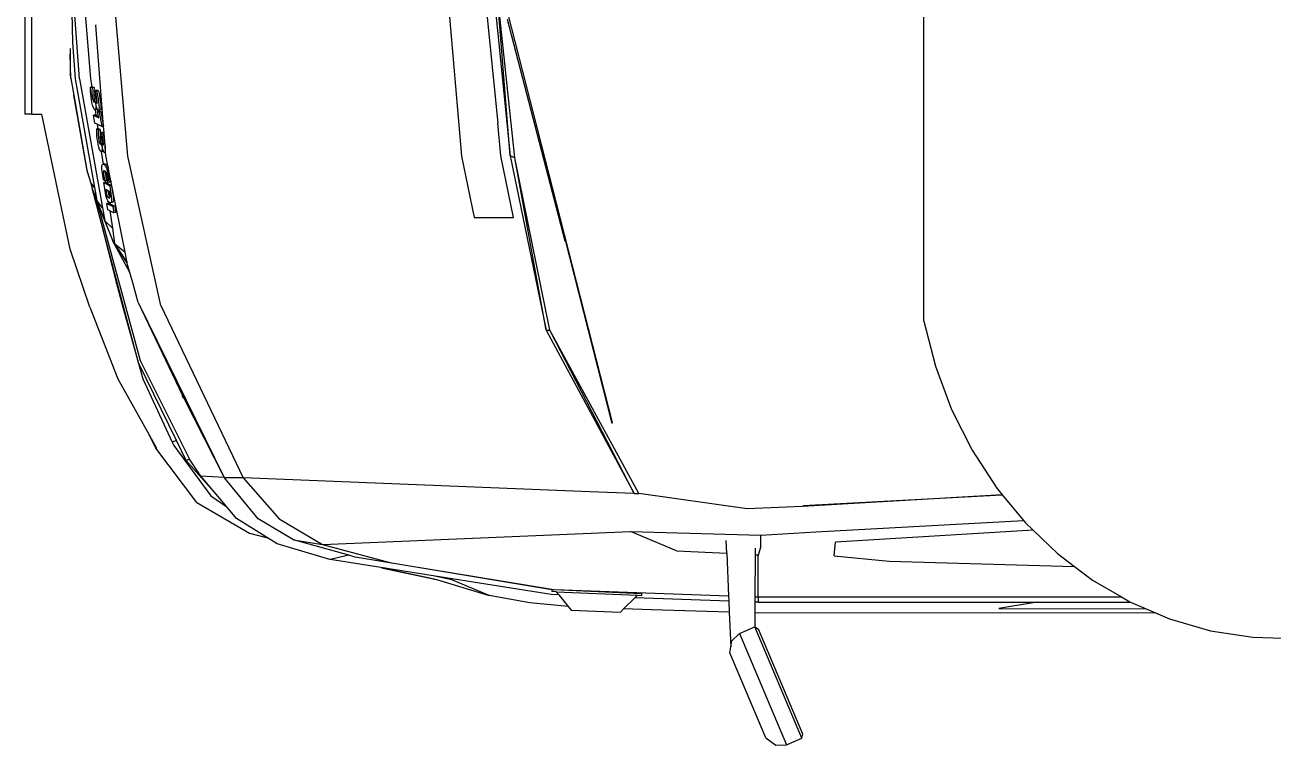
# Model space of a CAD drawing. Header units: millimetres. Extents: x 44692 to 174433, y -26273 to 14445.
# Drawn here: x 124576 to 126334, y -17025 to -16011 of the extents above; entities that cross this region are included whole.
import ezdxf

# ---------------------------------------------------------------- set-up
doc = ezdxf.new("R2010")
doc.units = ezdxf.units.MM
doc.header["$LTSCALE"] = 100
doc.layers.add('Transporte semielaborado', color=30, linetype='Continuous')

msp = doc.modelspace()

# ---------------------------------------------------------------- linework, layer by layer
at = {"layer": 'Transporte semielaborado'}
for p, q in [((125842.22, -16428.047), (125842.22, -15279.787)), ((124576.129, -15566.592), (124576.129, -16136.552)), ((124585.406, -15566.592), (124585.406, -16136.552)), ((124641.105, -15944.217), (124643.073, -16035.708)), ((124656.48, -15939.956), (124668.452, -16086.874)), ((124720.882, -16195.48), (124700.833, -15960.625)), ((125170.624, -15958.562), (125191.189, -16195.48)), ((125222.923, -15956.598), (125242.263, -16149.365)), ((125235.506, -15956.126), (125259.499, -16195.27)), ((125259.499, -16195.27), (125240.518, -15958.41)), ((125266.003, -16197.91), (125240.518, -15958.41)), ((124653.121, -16086.849), (124645.351, -15984.274)), ((125255.576, -15993.803), (125318.657, -16239.772)), ((124676.048, -16010.874), (124676.061, -16011.002)), ((124686.957, -16153.654), (124676.061, -16011.002)), ((125337.054, -16315.292), (125255.576, -16003.4)), ((124640.027, -16044.178), (124640.027, -16051.352)), ((124643.073, -16035.708), (124646.978, -16086.791)), ((124640.78, -16086.444), (124640.027, -16051.352)), ((124640.027, -16051.352), (124640.027, -16082.16)), ((124640.027, -16082.16), (124640.78, -16086.444)), ((124640.78, -16086.444), (124644.891, -16109.823)), ((124646.978, -16086.791), (124674.166, -16239.917)), ((124653.121, -16086.849), (124685.464, -16268.575)), ((124668.37, -16099.876), (124668.545, -16098.265)), ((124668.442, -16104.573), (124668.37, -16099.876)), ((124668.452, -16086.874), (124670.093, -16098.055)), ((124670.093, -16098.055), (124668.545, -16098.265)), ((124668.545, -16098.265), (124670.251, -16099.126)), ((124671.209, -16097.904), (124670.093, -16098.055)), ((124670.093, -16098.055), (124670.251, -16099.126)), ((124670.251, -16099.126), (124670.815, -16099.411)), ((124670.815, -16099.411), (124670.43, -16103.488)), ((124671.048, -16099.38), (124670.815, -16099.411)), ((124671.048, -16099.38), (124671.209, -16097.904)), ((124673.479, -16099.051), (124671.048, -16099.38)), ((124671.209, -16097.904), (124673.479, -16099.051)), ((124673.479, -16099.051), (124673.093, -16103.127)), ((124677.754, -16102.663), (124675.091, -16103.024)), ((124677.754, -16102.663), (124679.526, -16103.579)), ((124678.009, -16103.784), (124677.754, -16102.663)), ((124663.703, -16215.654), (124644.891, -16109.823)), ((124644.891, -16109.823), (124663.483, -16215.56)), ((124668.701, -16108.006), (124668.442, -16104.573)), ((124669.164, -16112.109), (124668.701, -16108.006)), ((124669.783, -16116.13), (124669.164, -16112.109)), ((124670.549, -16120.132), (124669.783, -16116.13)), ((124670.43, -16103.488), (124670.463, -16106.846)), ((124670.463, -16106.846), (124670.876, -16110.942)), ((124671.452, -16123.844), (124670.549, -16120.132)), ((124670.876, -16110.942), (124671.459, -16114.478)), ((124671.459, -16114.478), (124672.027, -16117.005)), ((124672.027, -16117.005), (124672.629, -16118.646)), ((124672.629, -16118.646), (124673.117, -16119.273)), ((124673.117, -16119.273), (124672.666, -16116.918)), ((124672.858, -16116.892), (124673.229, -16119.416)), ((124673.093, -16103.127), (124673.126, -16106.486)), ((124673.117, -16119.273), (124673.229, -16119.416)), ((124673.126, -16106.486), (124673.36, -16108.804)), ((124673.229, -16119.416), (124673.313, -16119.524)), ((124673.36, -16108.804), (124673.243, -16108.82)), ((124673.375, -16109.73), (124673.243, -16108.82)), ((124673.243, -16108.82), (124673.368, -16108.883)), ((124673.313, -16119.524), (124673.606, -16119.634)), ((124675.906, -16108.46), (124673.36, -16108.804)), ((124673.36, -16108.804), (124673.368, -16108.883)), ((124673.368, -16108.883), (124674.802, -16109.597)), ((124673.584, -16111.203), (124673.375, -16109.73)), ((124674.006, -16114.837), (124673.584, -16111.203)), ((124673.606, -16119.634), (124674.017, -16119.053)), ((124674.15, -16117.454), (124674.006, -16114.837)), ((124674.017, -16119.053), (124674.15, -16117.454)), ((124676.047, -16109.428), (124674.802, -16109.597)), ((124674.802, -16109.597), (124675.387, -16113.395)), ((124675.091, -16103.024), (124676.862, -16103.939)), ((124676.126, -16107.581), (124675.091, -16103.024)), ((124675.477, -16118.855), (124675.381, -16118.248)), ((124675.387, -16113.395), (124676.399, -16118.519)), ((124675.477, -16118.855), (124675.448, -16118.859)), ((124675.558, -16119.37), (124675.477, -16118.855)), ((124675.477, -16118.855), (124675.504, -16119.377)), ((124675.558, -16119.37), (124675.504, -16119.377)), ((124675.504, -16119.377), (124675.61, -16120.347)), ((124675.749, -16120.579), (124675.558, -16119.37)), ((124675.61, -16120.347), (124675.909, -16124.51)), ((124676.039, -16109.369), (124675.906, -16108.46)), ((124675.906, -16108.46), (124676.329, -16108.67)), ((124676.047, -16109.428), (124676.039, -16109.369)), ((124676.46, -16109.372), (124676.047, -16109.428)), ((124676.329, -16108.67), (124676.126, -16107.581)), ((124676.46, -16109.372), (124676.329, -16108.67)), ((124676.399, -16118.519), (124676.459, -16118.722)), ((124676.68, -16118.692), (124676.459, -16118.722)), ((124676.459, -16118.722), (124676.518, -16118.922)), ((124676.809, -16111.242), (124676.46, -16109.372)), ((124676.518, -16118.922), (124676.68, -16118.692)), ((124676.518, -16118.922), (124676.972, -16120.471)), ((124676.68, -16118.692), (124676.698, -16118.478)), ((124677.464, -16115.622), (124676.809, -16111.242)), ((124678.009, -16103.784), (124676.862, -16103.939)), ((124676.862, -16103.939), (124677.344, -16105.712)), ((124677.824, -16120.356), (124676.972, -16120.471)), ((124677.344, -16105.712), (124678.36, -16110.445)), ((124677.774, -16118.303), (124677.464, -16115.622)), ((124677.768, -16120.841), (124677.824, -16120.356)), ((124677.869, -16119.965), (124677.774, -16118.303)), ((124677.824, -16120.356), (124677.869, -16119.965)), ((124679.526, -16103.579), (124678.009, -16103.784)), ((124678.36, -16110.445), (124679.487, -16117.186)), ((124679.487, -16117.186), (124679.728, -16118.823)), ((124679.526, -16103.579), (124680.008, -16105.351)), ((124679.728, -16118.823), (124680.257, -16123.602)), ((124680.008, -16105.351), (124681.024, -16110.085)), ((124680.427, -16117.857), (124680.336, -16117.071)), ((124681.024, -16110.085), (124682.151, -16116.825)), ((124682.151, -16116.825), (124682.391, -16118.463)), ((124682.391, -16118.463), (124682.921, -16123.241)), ((124585.406, -16136.552), (124576.129, -16136.552)), ((124585.406, -16136.552), (124599.976, -16136.552)), ((124640.01, -16326.688), (124599.976, -16136.552)), ((124672.484, -16126.996), (124671.452, -16123.844)), ((124673.604, -16129.255), (124672.484, -16126.996)), ((124675.555, -16137.672), (124672.891, -16138.032)), ((124674.768, -16130.286), (124673.604, -16129.255)), ((124674.818, -16130.246), (124674.768, -16130.286)), ((124675.397, -16129.785), (124674.818, -16130.246)), ((124677.432, -16129.926), (124674.818, -16130.246)), ((124674.818, -16130.246), (124675.936, -16137.863)), ((124675.764, -16128.481), (124675.397, -16129.785)), ((124675.555, -16137.672), (124675.936, -16137.863)), ((124676.597, -16125.031), (124675.749, -16120.579)), ((124675.919, -16126.636), (124675.764, -16128.481)), ((124675.909, -16124.51), (124675.919, -16126.636)), ((124675.936, -16137.863), (124679.831, -16139.819)), ((124677.168, -16127.3), (124676.597, -16125.031)), ((124676.972, -16120.471), (124677.489, -16121.166)), ((124677.432, -16129.926), (124677.024, -16129.564)), ((124677.838, -16129.32), (124677.168, -16127.3)), ((124677.939, -16129.521), (124677.432, -16129.926)), ((124677.489, -16121.166), (124677.768, -16120.841)), ((124677.939, -16129.521), (124677.838, -16129.32)), ((124678.578, -16130.797), (124677.939, -16129.521)), ((124681.063, -16132.156), (124678.399, -16132.516)), ((124678.399, -16132.516), (124680.478, -16133.54)), ((124679.831, -16139.819), (124678.399, -16132.516)), ((124679.36, -16131.442), (124678.578, -16130.797)), ((124682.023, -16131.081), (124679.36, -16131.442)), ((124679.849, -16131.148), (124679.36, -16131.442)), ((124680.195, -16130.416), (124679.849, -16131.148)), ((124680.396, -16129.244), (124680.195, -16130.416)), ((124680.257, -16123.602), (124680.453, -16127.634)), ((124680.453, -16127.634), (124680.396, -16129.244)), ((124683.141, -16133.179), (124680.478, -16133.54)), ((124680.478, -16133.54), (124684.293, -16154.016)), ((124681.063, -16132.156), (124683.141, -16133.179)), ((124681.242, -16130.437), (124681.165, -16130.284)), ((124681.786, -16130.886), (124681.242, -16130.437)), ((124682.513, -16130.788), (124682.023, -16131.081)), ((124682.858, -16130.055), (124682.513, -16130.788)), ((124683.06, -16128.884), (124682.858, -16130.055)), ((124682.921, -16123.241), (124683.117, -16127.273)), ((124683.117, -16127.273), (124683.06, -16128.884)), ((124683.141, -16133.179), (124686.957, -16153.654)), ((124674.377, -16149.022), (124672.891, -16138.032)), ((124672.891, -16138.032), (124680.2, -16141.702)), ((124677.829, -16150.761), (124674.377, -16149.022)), ((124684.293, -16154.016), (124677.829, -16150.761)), ((124677.829, -16150.761), (124678.765, -16157.134)), ((124680.2, -16141.702), (124679.831, -16139.819)), ((124686.957, -16153.654), (124684.293, -16154.016)), ((124687.616, -16162.282), (124686.957, -16153.654)), ((125246.251, -16195.311), (125242.263, -16149.365)), ((124677.156, -16158.939), (124677.331, -16157.328)), ((124677.228, -16163.636), (124677.156, -16158.939)), ((124677.487, -16167.069), (124677.228, -16163.636)), ((124678.765, -16157.134), (124677.331, -16157.328)), ((124677.331, -16157.328), (124678.91, -16158.125)), ((124677.951, -16171.172), (124677.487, -16167.069)), ((124678.569, -16175.193), (124677.951, -16171.172)), ((124679.995, -16156.967), (124678.765, -16157.134)), ((124678.765, -16157.134), (124678.91, -16158.125)), ((124678.91, -16158.125), (124679.602, -16158.474)), ((124679.602, -16158.474), (124679.216, -16162.551)), ((124679.216, -16162.551), (124679.249, -16165.909)), ((124679.249, -16165.909), (124679.662, -16170.005)), ((124679.834, -16158.443), (124679.602, -16158.474)), ((124679.662, -16170.005), (124680.245, -16173.541)), ((124679.834, -16158.443), (124679.995, -16156.967)), ((124682.265, -16158.114), (124679.834, -16158.443)), ((124679.995, -16156.967), (124682.265, -16158.114)), ((124682.265, -16158.114), (124681.879, -16162.19)), ((124681.879, -16162.19), (124681.912, -16165.549)), ((124681.912, -16165.549), (124682.146, -16167.867)), ((124682.146, -16167.867), (124682.029, -16167.883)), ((124682.162, -16168.793), (124682.029, -16167.883)), ((124682.029, -16167.883), (124682.154, -16167.946)), ((124684.693, -16167.523), (124682.146, -16167.867)), ((124682.146, -16167.867), (124682.154, -16167.946)), ((124682.154, -16167.946), (124683.588, -16168.66)), ((124682.37, -16170.266), (124682.162, -16168.793)), ((124682.792, -16173.9), (124682.37, -16170.266)), ((124684.833, -16168.491), (124683.588, -16168.66)), ((124683.588, -16168.66), (124684.174, -16172.458)), ((124686.541, -16161.726), (124683.877, -16162.087)), ((124684.912, -16166.643), (124683.877, -16162.087)), ((124683.877, -16162.087), (124685.649, -16163.002)), ((124684.174, -16172.458), (124685.185, -16177.582)), ((124684.825, -16168.432), (124684.693, -16167.523)), ((124684.693, -16167.523), (124685.116, -16167.733)), ((124684.833, -16168.491), (124684.825, -16168.432)), ((124685.247, -16168.435), (124684.833, -16168.491)), ((124685.116, -16167.733), (124684.912, -16166.643)), ((124685.247, -16168.435), (124685.116, -16167.733)), ((124685.595, -16170.305), (124685.247, -16168.435)), ((124686.25, -16174.685), (124685.595, -16170.305)), ((124686.795, -16162.847), (124685.649, -16163.002)), ((124685.649, -16163.002), (124686.131, -16164.774)), ((124686.131, -16164.774), (124687.146, -16169.508)), ((124686.541, -16161.726), (124687.616, -16162.282)), ((124687.65, -16162.731), (124686.795, -16162.847)), ((124687.2, -16164.63), (124686.795, -16162.847)), ((124687.146, -16169.508), (124688.273, -16176.249)), ((124687.65, -16162.731), (124687.616, -16162.282)), ((124688.152, -16169.372), (124687.65, -16162.731)), ((124688.161, -16169.418), (124688.152, -16169.372)), ((124689.634, -16188.714), (124688.161, -16169.418)), ((124679.335, -16179.195), (124678.569, -16175.193)), ((124680.239, -16182.907), (124679.335, -16179.195)), ((124681.271, -16186.059), (124680.239, -16182.907)), ((124680.245, -16173.541), (124680.813, -16176.068)), ((124680.813, -16176.068), (124681.415, -16177.709)), ((124682.39, -16188.318), (124681.271, -16186.059)), ((124681.415, -16177.709), (124681.871, -16178.294)), ((124681.774, -16177.66), (124681.871, -16178.294)), ((124682.099, -16178.587), (124681.871, -16178.294)), ((124682.099, -16178.587), (124682.392, -16178.697)), ((124683.484, -16189.287), (124682.39, -16188.318)), ((124682.392, -16178.697), (124682.803, -16178.116)), ((124682.936, -16176.517), (124682.792, -16173.9)), ((124682.803, -16178.116), (124682.936, -16176.517)), ((124683.554, -16189.349), (124683.484, -16189.287)), ((124683.484, -16189.287), (124686.08, -16206.973)), ((124684.183, -16188.848), (124683.554, -16189.349)), ((124686.218, -16188.989), (124683.554, -16189.349)), ((124684.263, -16177.918), (124684.167, -16177.311)), ((124684.55, -16187.544), (124684.183, -16188.848)), ((124684.263, -16177.918), (124684.234, -16177.922)), ((124684.263, -16177.918), (124684.29, -16178.44)), ((124684.345, -16178.433), (124684.263, -16177.918)), ((124684.345, -16178.433), (124684.29, -16178.44)), ((124684.29, -16178.44), (124684.396, -16179.41)), ((124684.536, -16179.642), (124684.345, -16178.433)), ((124684.396, -16179.41), (124684.695, -16183.573)), ((124685.384, -16184.094), (124684.536, -16179.642)), ((124684.594, -16187.029), (124684.55, -16187.544)), ((124684.705, -16185.699), (124684.594, -16187.029)), ((124684.83, -16187.506), (124684.594, -16187.029)), ((124684.695, -16183.573), (124684.705, -16185.699)), ((124685.185, -16177.582), (124685.245, -16177.785)), ((124685.466, -16177.755), (124685.245, -16177.785)), ((124685.245, -16177.785), (124685.304, -16177.985)), ((124685.304, -16177.985), (124685.466, -16177.755)), ((124685.304, -16177.985), (124685.758, -16179.534)), ((124685.955, -16186.363), (124685.384, -16184.094)), ((124685.466, -16177.755), (124685.484, -16177.541)), ((124686.61, -16179.419), (124685.758, -16179.534)), ((124685.758, -16179.534), (124686.275, -16180.229)), ((124686.218, -16188.989), (124685.81, -16188.627)), ((124686.624, -16188.383), (124685.955, -16186.363)), ((124686.725, -16188.584), (124686.218, -16188.989)), ((124686.56, -16177.366), (124686.25, -16174.685)), ((124686.275, -16180.229), (124686.554, -16179.904)), ((124686.554, -16179.904), (124686.61, -16179.419)), ((124686.655, -16179.028), (124686.56, -16177.366)), ((124686.61, -16179.419), (124686.655, -16179.028)), ((124686.725, -16188.584), (124686.624, -16188.383)), ((124687.364, -16189.86), (124686.725, -16188.584)), ((124688.146, -16190.505), (124687.364, -16189.86)), ((124688.635, -16190.211), (124688.146, -16190.505)), ((124689.755, -16190.287), (124688.146, -16190.505)), ((124688.514, -16177.886), (124688.273, -16176.249)), ((124688.514, -16177.886), (124689.044, -16182.665)), ((124688.981, -16189.479), (124688.635, -16190.211)), ((124689.182, -16188.307), (124688.981, -16189.479)), ((124689.044, -16182.665), (124689.24, -16186.697)), ((124689.202, -16187.762), (124689.182, -16188.307)), ((124689.24, -16186.697), (124689.202, -16187.762)), ((124689.288, -16188.022), (124689.202, -16187.762)), ((124689.634, -16188.714), (124689.288, -16188.022)), ((124689.755, -16190.287), (124689.634, -16188.714)), ((124690.103, -16194.843), (124689.755, -16190.287)), ((124684.534, -16208.818), (124684.86, -16207.855)), ((124684.86, -16207.855), (124685.323, -16207.248)), ((124685.323, -16207.248), (124685.924, -16206.997)), ((124686.08, -16206.973), (124685.924, -16206.997)), ((124685.924, -16206.997), (124686.091, -16207.045)), ((124688.583, -16206.592), (124686.08, -16206.973)), ((124686.08, -16206.973), (124686.091, -16207.045)), ((124686.091, -16207.045), (124687.52, -16207.451)), ((124687.52, -16207.451), (124687.983, -16206.843)), ((124687.52, -16207.451), (124688.415, -16208.186)), ((124687.983, -16206.843), (124688.583, -16206.592)), ((124688.415, -16208.186), (124689.269, -16209.191)), ((124688.583, -16206.592), (124690.167, -16207.052)), ((124693.425, -16211.605), (124690.103, -16194.843)), ((124690.167, -16207.052), (124691.075, -16207.781)), ((124691.075, -16207.781), (124691.929, -16208.787)), ((124767.438, -16405.977), (124720.882, -16195.48)), ((125191.189, -16195.48), (125208.643, -16281.954)), ((125264.134, -16281.954), (125246.251, -16195.311)), ((125266.003, -16197.91), (125259.499, -16195.27)), ((125259.499, -16195.27), (125310.151, -16440.688)), ((125310.151, -16440.688), (125266.003, -16197.91)), ((125315.644, -16440.572), (125266.003, -16197.91)), ((124663.703, -16215.654), (124663.483, -16215.56)), ((124663.483, -16215.56), (124663.711, -16216.858)), ((124664.242, -16218.687), (124663.703, -16215.654)), ((124663.711, -16216.858), (124664.242, -16218.687)), ((124664.242, -16218.687), (124668.239, -16232.461)), ((124684.303, -16211.871), (124684.345, -16210.137)), ((124684.417, -16214.078), (124684.303, -16211.871)), ((124684.345, -16210.137), (124684.534, -16208.818)), ((124684.688, -16216.758), (124684.417, -16214.078)), ((124685.116, -16219.912), (124684.688, -16216.758)), ((124686.138, -16225.721), (124685.116, -16219.912)), ((124686.821, -16228.822), (124686.138, -16225.721)), ((124686.579, -16217.468), (124686.521, -16219.052)), ((124686.521, -16219.052), (124686.736, -16221.236)), ((124686.91, -16216.486), (124686.579, -16217.468)), ((124686.736, -16221.236), (124687.588, -16226.144)), ((124687.334, -16216.218), (124686.91, -16216.486)), ((124687.428, -16216.158), (124687.334, -16216.218)), ((124687.348, -16216.354), (124687.334, -16216.218)), ((124687.356, -16216.418), (124687.348, -16216.354)), ((124687.513, -16216.105), (124687.428, -16216.158)), ((124687.428, -16216.158), (124687.464, -16216.402)), ((124688.858, -16216.513), (124687.513, -16216.105)), ((124689.298, -16216.886), (124688.858, -16216.513)), ((124689.239, -16217.064), (124689.181, -16218.647)), ((124689.181, -16218.647), (124689.396, -16220.832)), ((124689.298, -16216.886), (124689.239, -16217.064)), ((124689.269, -16209.191), (124690.078, -16210.513)), ((124690.213, -16217.662), (124689.298, -16216.886)), ((124689.396, -16220.832), (124690.247, -16225.739)), ((124690.078, -16210.513), (124690.85, -16212.194)), ((124690.811, -16218.648), (124690.213, -16217.662)), ((124690.247, -16225.739), (124690.997, -16228.968)), ((124691.394, -16220.102), (124690.811, -16218.648)), ((124690.85, -16212.194), (124691.59, -16214.286)), ((124691.93, -16222.071), (124691.394, -16220.102)), ((124691.59, -16214.286), (124692.301, -16216.839)), ((124691.929, -16208.787), (124692.737, -16210.109)), ((124692.388, -16224.6), (124691.93, -16222.071)), ((124692.301, -16216.839), (124692.974, -16219.874)), ((124692.766, -16227.514), (124692.388, -16224.6)), ((124692.737, -16210.109), (124693.425, -16211.605)), ((124692.974, -16219.874), (124693.602, -16223.411)), ((124697.152, -16230.41), (124693.425, -16211.605)), ((124693.602, -16223.411), (124694.346, -16229.134)), ((124674.166, -16239.917), (124668.239, -16232.461)), ((124668.239, -16232.461), (124670.575, -16240.51)), ((124670.575, -16240.51), (124670.86, -16241.619)), ((124677.419, -16258.183), (124670.86, -16241.619)), ((124670.86, -16241.619), (124671.049, -16242.354)), ((124671.049, -16242.354), (124677.419, -16258.183)), ((124708.955, -16384.319), (124671.049, -16242.354)), ((124671.049, -16242.354), (124704.656, -16372.858)), ((124674.166, -16239.917), (124677.419, -16258.183)), ((124688.658, -16230.518), (124686.821, -16228.822)), ((124689.825, -16232.485), (124687.249, -16232.876)), ((124689.401, -16247.296), (124687.249, -16232.876)), ((124687.249, -16232.876), (124695.479, -16237.161)), ((124687.588, -16226.144), (124688.338, -16229.372)), ((124688.338, -16229.372), (124688.658, -16230.518)), ((124689.517, -16230.387), (124688.658, -16230.518)), ((124691.317, -16230.114), (124689.517, -16230.387)), ((124689.517, -16230.387), (124689.825, -16232.485)), ((124689.909, -16232.472), (124689.825, -16232.485)), ((124689.909, -16232.472), (124698.139, -16236.757)), ((124689.995, -16242.757), (124690.551, -16246.477)), ((124692.942, -16244.274), (124689.995, -16242.757)), ((124690.997, -16228.968), (124691.317, -16230.114)), ((124692.966, -16229.907), (124692.766, -16227.514)), ((124693.058, -16232.813), (124692.966, -16229.907)), ((124694.608, -16232.135), (124693.058, -16232.813)), ((124695.717, -16232.408), (124693.058, -16232.813)), ((124694.346, -16229.134), (124694.608, -16232.135)), ((124695.703, -16231.968), (124694.608, -16232.135)), ((124698.139, -16236.757), (124695.479, -16237.161)), ((124695.479, -16237.161), (124697.687, -16251.96)), ((124697.268, -16231.731), (124695.703, -16231.968)), ((124695.717, -16232.408), (124695.703, -16231.968)), ((124697.268, -16231.731), (124695.717, -16232.408)), ((124697.152, -16230.41), (124697.268, -16231.731)), ((124717.077, -16330.935), (124697.152, -16230.41)), ((124698.139, -16236.757), (124700.347, -16251.555)), ((125318.657, -16239.772), (125318.709, -16239.978)), ((125318.657, -16239.772), (125403.15, -16570.478)), ((125318.709, -16239.978), (125337.054, -16311.51)), ((125318.709, -16239.978), (125337.054, -16312.154)), ((124685.464, -16268.575), (124677.419, -16258.183)), ((124677.419, -16258.183), (124677.916, -16259.523)), ((124677.916, -16259.523), (124677.965, -16259.561)), ((124677.916, -16259.523), (124693.477, -16298.748)), ((124738.803, -16483.937), (124677.965, -16259.561)), ((124688.675, -16286.618), (124677.965, -16259.561)), ((124690.033, -16250.819), (124689.401, -16247.296)), ((124690.811, -16253.89), (124690.033, -16250.819)), ((124690.551, -16246.477), (124691.15, -16249.433)), ((124691.729, -16256.478), (124690.811, -16253.89)), ((124691.15, -16249.433), (124691.971, -16251.742)), ((124692.782, -16258.549), (124691.729, -16256.478)), ((124691.971, -16251.742), (124693.013, -16253.403)), ((124693.855, -16259.944), (124692.782, -16258.549)), ((124692.942, -16244.274), (124693.21, -16246.072)), ((124695.462, -16245.571), (124692.942, -16244.274)), ((124693.013, -16253.403), (124693.612, -16253.885)), ((124693.21, -16246.072), (124693.81, -16249.028)), ((124693.47, -16253.486), (124693.433, -16253.339)), ((124693.612, -16253.885), (124693.47, -16253.486)), ((124693.612, -16253.885), (124694.275, -16254.418)), ((124693.81, -16249.028), (124694.631, -16251.337)), ((124693.855, -16259.944), (124694.106, -16261.652)), ((124693.964, -16260.085), (124693.855, -16259.944)), ((124695.265, -16261.063), (124693.964, -16260.085)), ((124694.275, -16254.418), (124695.294, -16254.693)), ((124694.631, -16251.337), (124695.672, -16252.999)), ((124695.294, -16254.693), (124695.906, -16254.309)), ((124696.056, -16249.549), (124695.462, -16245.571)), ((124695.672, -16252.999), (124696.203, -16253.425)), ((124695.906, -16254.309), (124696.203, -16253.425)), ((124696.287, -16251.737), (124696.056, -16249.549)), ((124696.203, -16253.425), (124696.237, -16253.324)), ((124696.237, -16253.324), (124696.287, -16251.737)), ((124697.463, -16260.699), (124696.469, -16261.379)), ((124699.128, -16260.974), (124696.469, -16261.379)), ((124697.593, -16260.41), (124697.463, -16260.699)), ((124697.8, -16259.949), (124697.593, -16260.41)), ((124697.892, -16260.634), (124697.593, -16260.41)), ((124697.687, -16251.96), (124697.969, -16254.137)), ((124698.029, -16258.925), (124697.8, -16259.949)), ((124697.969, -16254.137), (124698.119, -16256.023)), ((124698.14, -16257.62), (124698.029, -16258.925)), ((124698.119, -16256.023), (124698.14, -16257.62)), ((124700.123, -16260.295), (124699.128, -16260.974)), ((124700.459, -16259.545), (124700.123, -16260.295)), ((124700.347, -16251.555), (124700.628, -16253.732)), ((124700.689, -16258.521), (124700.459, -16259.545)), ((124700.628, -16253.732), (124700.779, -16255.619)), ((124700.799, -16257.215), (124700.689, -16258.521)), ((124700.779, -16255.619), (124700.799, -16257.215)), ((124685.464, -16268.575), (124688.675, -16286.618)), ((124694.106, -16261.652), (124691.6, -16262.033)), ((124692.963, -16271.166), (124691.6, -16262.033)), ((124691.6, -16262.033), (124699.83, -16266.315)), ((124695.712, -16272.596), (124692.963, -16271.166)), ((124694.26, -16261.629), (124694.106, -16261.652)), ((124694.26, -16261.629), (124702.489, -16265.911)), ((124696.469, -16261.379), (124695.265, -16261.063)), ((124701.193, -16275.448), (124695.712, -16272.596)), ((124695.712, -16272.596), (124699.323, -16297.194)), ((124702.489, -16265.911), (124699.83, -16266.315)), ((124699.83, -16266.315), (124701.193, -16275.448)), ((124703.852, -16275.043), (124701.193, -16275.448)), ((124702.489, -16265.911), (124703.852, -16275.043)), ((124699.323, -16297.194), (124688.675, -16286.618)), ((124688.761, -16286.915), (124688.675, -16286.618)), ((124688.761, -16286.915), (124699.431, -16313.787)), ((125208.643, -16281.954), (125264.134, -16281.954)), ((124699.323, -16297.194), (124702.443, -16318.452)), ((125337.054, -16311.51), (125337.054, -16312.154)), ((125403.15, -16572.208), (125337.054, -16312.154)), ((125337.054, -16312.154), (125337.054, -16315.292)), ((124667.391, -16408.258), (124640.01, -16326.688)), ((124702.443, -16318.452), (124699.431, -16313.787)), ((124699.431, -16313.787), (124699.607, -16314.307)), ((124699.465, -16313.841), (124699.592, -16314.161)), ((124699.592, -16314.161), (124719.993, -16345.643)), ((124720.574, -16353.532), (124699.607, -16314.307)), ((124702.443, -16318.452), (124717.077, -16330.935)), ((124719.989, -16345.622), (124702.443, -16318.452)), ((124719.989, -16345.622), (124717.077, -16330.935)), ((124720.559, -16348.5), (124719.989, -16345.622)), ((124723.713, -16359.37), (124720.559, -16348.5)), ((124723.713, -16359.37), (124720.574, -16353.532)), ((124728.952, -16377.428), (124723.713, -16359.37)), ((124708.955, -16384.319), (124704.656, -16372.858)), ((124704.656, -16372.858), (124713.773, -16408.258)), ((124735.418, -16401.622), (124728.952, -16377.428)), ((124736.2, -16486.354), (124708.955, -16384.319)), ((124735.418, -16401.622), (124797.881, -16532.502)), ((124735.418, -16401.622), (124856.816, -16648.022)), ((124667.391, -16408.258), (124706.818, -16508.949)), ((124713.773, -16408.258), (124742.192, -16508.949)), ((124767.438, -16405.977), (124883.684, -16648.674)), ((125842.22, -16428.047), (125858.432, -16491.311)), ((125310.151, -16440.688), (125315.644, -16440.572)), ((125310.151, -16440.688), (125434.363, -16670.443)), ((125434.363, -16670.443), (125315.644, -16440.572)), ((125440.965, -16670.71), (125315.644, -16440.572)), ((124789.468, -16595.899), (124736.2, -16486.354)), ((124807.994, -16621.941), (124738.803, -16483.937)), ((125858.432, -16491.311), (125881.182, -16552.101)), ((124706.818, -16508.949), (124748.52, -16583.498)), ((124742.192, -16508.949), (124783.53, -16598.117)), ((124797.875, -16532.562), (124797.881, -16532.502)), ((124798.007, -16532.838), (124797.875, -16532.562)), ((124798.007, -16532.838), (124798.194, -16533.23)), ((124798.194, -16533.23), (124799.702, -16536.198)), ((124798.209, -16533.376), (124798.194, -16533.23)), ((124799.702, -16536.198), (124798.209, -16533.376)), ((124799.702, -16536.198), (124856.816, -16648.022)), ((125881.182, -16552.101), (125910.167, -16609.607)), ((125403.15, -16572.208), (125403.15, -16570.478)), ((124748.52, -16583.498), (124760.248, -16606.81)), ((124748.52, -16583.498), (124761.561, -16606.81)), ((124818.393, -16682.969), (124760.248, -16606.81)), ((124789.468, -16595.899), (124783.53, -16598.117)), ((124783.53, -16598.117), (124785.708, -16602.816)), ((124785.708, -16602.816), (124838.106, -16673.722)), ((124803.233, -16624.206), (124789.468, -16595.899)), ((125910.167, -16609.607), (125944.999, -16663.061)), ((124803.233, -16624.206), (124807.994, -16621.941)), ((124853.438, -16681.032), (124803.233, -16624.206)), ((124808.056, -16622.064), (124807.994, -16621.941)), ((124823.827, -16645.973), (124808.056, -16622.064)), ((124856.816, -16648.022), (124823.827, -16645.973)), ((124853.438, -16681.032), (124823.827, -16645.973)), ((124856.816, -16648.022), (124857.149, -16648.674)), ((124883.684, -16648.674), (124857.149, -16648.674)), ((124904.647, -16706.011), (124857.149, -16648.674)), ((124883.684, -16648.674), (124934.042, -16706.011)), ((125371.571, -16668.269), (124883.684, -16648.674)), ((125944.999, -16663.061), (125952.529, -16672.177)), ((124838.106, -16673.722), (124860.511, -16689.406)), ((124860.511, -16689.406), (124853.438, -16681.032)), ((125434.363, -16670.443), (125371.571, -16668.269)), ((125434.363, -16670.443), (125440.965, -16670.71)), ((125593.55, -16691.999), (125440.965, -16670.71)), ((125952.604, -16672.269), (125671.16, -16688.849)), ((125672.405, -16687.645), (125952.529, -16672.177)), ((125952.529, -16672.177), (125952.604, -16672.269)), ((125952.604, -16672.269), (125982.536, -16708.507)), ((124818.393, -16682.969), (124892.63, -16726.156)), ((124874.304, -16705.736), (124860.511, -16689.406)), ((125671.16, -16688.849), (125593.55, -16691.999)), ((124917.589, -16732.721), (124874.304, -16705.736)), ((124954.595, -16735.778), (124904.647, -16706.011)), ((124934.042, -16706.011), (124995.084, -16742.089)), ((125689.886, -16724.569), (125982.536, -16708.507)), ((125982.536, -16708.507), (125985.215, -16711.751)), ((125985.215, -16711.751), (125996.02, -16722.128)), ((124892.63, -16726.156), (124917.589, -16732.721)), ((124931.505, -16741.397), (124917.589, -16732.721)), ((124995.084, -16742.089), (125429.264, -16724.056)), ((125429.264, -16724.056), (125612.755, -16729.37)), ((125493.852, -16751.072), (125429.264, -16724.056)), ((125612.73, -16746.259), (125612.755, -16729.37)), ((125612.755, -16729.37), (125689.886, -16724.569)), ((125996.02, -16722.128), (125717.678, -16739.112)), ((125996.02, -16722.128), (126030.277, -16755.026)), ((125005.467, -16763.461), (124931.505, -16741.397)), ((124954.595, -16735.778), (124995.084, -16742.089)), ((125032.297, -16757.517), (124954.595, -16735.778)), ((124995.084, -16742.089), (125089.914, -16767.743)), ((125493.852, -16751.072), (125564.587, -16754.739)), ((125564.587, -16754.739), (125563.792, -16736.788)), ((125604.435, -16747.295), (125604.418, -16756.804)), ((125609.325, -16757.058), (125612.73, -16746.259)), ((125715.851, -16758.364), (125717.678, -16739.112)), ((125005.844, -16763.377), (125005.467, -16763.461)), ((125032.297, -16757.517), (125005.844, -16763.377)), ((125077.47, -16774.774), (125005.844, -16763.377)), ((125041.199, -16760.008), (125032.297, -16757.517)), ((125318.161, -16805.571), (125041.199, -16760.008)), ((125089.914, -16767.743), (125318.161, -16805.571)), ((125564.587, -16754.739), (125567.237, -16814.632)), ((125604.418, -16756.804), (125604.315, -16815.981)), ((125604.418, -16756.804), (125609.325, -16757.058)), ((125608.985, -16816.151), (125608.986, -16758.135)), ((125608.986, -16758.135), (125609.325, -16757.058)), ((125715.851, -16758.364), (125793.56, -16765.912)), ((125793.56, -16765.912), (126054.66, -16773.464)), ((126030.277, -16755.026), (126054.66, -16773.464)), ((125077.47, -16774.774), (125082.397, -16776.07)), ((125150.874, -16786.454), (125077.47, -16774.774)), ((125152.459, -16791.089), (125082.397, -16776.07)), ((125082.397, -16776.07), (125153.432, -16791.078)), ((125177.196, -16791.873), (125150.874, -16786.454)), ((125317.131, -16812.908), (125150.874, -16786.454)), ((126054.66, -16773.464), (126079.585, -16792.311)), ((125152.459, -16791.089), (125155.619, -16791.74)), ((125153.432, -16791.078), (125155.619, -16791.74)), ((125155.619, -16791.74), (125229.993, -16814.258)), ((125229.993, -16814.258), (125177.196, -16791.873)), ((125318.161, -16805.571), (125318.035, -16808.456)), ((125318.161, -16805.571), (125321.698, -16805.726)), ((125321.698, -16805.726), (125567.237, -16814.632)), ((125321.698, -16805.726), (125444.712, -16811.097)), ((126079.585, -16792.311), (126120.534, -16816.151)), ((125287.47, -16824.59), (125229.993, -16814.258)), ((125327.964, -16813.301), (125317.131, -16812.908)), ((125324.179, -16808.725), (125318.035, -16808.456)), ((125324.179, -16808.725), (125327.964, -16813.301)), ((125324.179, -16808.725), (125438.443, -16813.713)), ((125327.964, -16813.301), (125341.442, -16829.594)), ((125435.023, -16817.182), (125419.356, -16833.07)), ((125438.443, -16813.713), (125435.023, -16817.182)), ((125567.562, -16821.986), (125435.023, -16817.182)), ((125438.443, -16813.713), (125444.586, -16813.982)), ((125444.712, -16811.097), (125444.586, -16813.982)), ((125567.237, -16814.632), (125567.562, -16821.986)), ((125567.562, -16821.986), (125568.252, -16837.574)), ((125604.302, -16823.318), (125604.275, -16838.632)), ((125604.315, -16815.981), (125604.302, -16823.318)), ((125608.985, -16823.488), (125604.302, -16823.318)), ((125604.315, -16815.981), (125608.985, -16816.151)), ((125608.985, -16816.151), (125608.985, -16823.488)), ((125608.985, -16816.151), (126120.534, -16816.151)), ((125608.985, -16823.488), (126002.016, -16823.488)), ((126002.016, -16823.488), (125948.02, -16832.499)), ((126002.016, -16823.488), (126133.372, -16823.488)), ((126120.534, -16816.151), (126132.481, -16823.106)), ((126132.481, -16823.106), (126133.372, -16823.488)), ((126133.372, -16823.488), (126155.191, -16832.836)), ((125341.442, -16829.594), (125287.47, -16824.59)), ((125341.442, -16829.594), (125345.605, -16834.627)), ((125345.605, -16834.627), (125414.84, -16837.65)), ((125419.356, -16833.07), (125414.84, -16837.65)), ((125458.561, -16834.349), (125419.356, -16833.07)), ((125568.252, -16837.574), (125458.561, -16834.349)), ((125568.252, -16837.574), (125570.404, -16886.205)), ((125604.275, -16838.632), (125604.241, -16858.368)), ((125609.061, -16838.773), (125604.275, -16838.632)), ((126168.4, -16838.495), (125609.061, -16838.773)), ((125948.02, -16832.499), (126155.191, -16832.836)), ((126155.191, -16832.836), (126168.4, -16838.495)), ((126168.4, -16838.495), (126188.259, -16847.003)), ((125582.666, -16867.407), (125604.163, -16858.317)), ((125604.163, -16858.317), (125604.241, -16858.368)), ((125670.482, -17015.177), (125604.163, -16858.317)), ((125604.241, -16858.368), (125609.127, -16861.532)), ((126188.259, -16847.003), (126246.176, -16863.681)), ((125571.72, -16877.954), (125582.666, -16867.407)), ((125582.666, -16867.407), (125648.985, -17024.266)), ((125671.577, -17009.242), (125609.127, -16861.532)), ((126246.176, -16863.681), (126305.459, -16872.919)), ((126305.459, -16872.919), (126362.692, -16874.519)), ((125569.019, -16894.884), (125570.404, -16886.205)), ((125570.404, -16886.205), (125571.72, -16877.954)), ((125619.533, -17014.362), (125569.019, -16894.884)), ((125619.533, -17014.362), (125633.728, -17024.619)), ((125648.985, -17024.266), (125670.482, -17015.177)), ((125670.482, -17015.177), (125671.577, -17009.242)), ((125633.728, -17024.619), (125648.985, -17024.266))]:
    msp.add_line(p, q, dxfattribs=at)

doc.saveas('drawing.dxf')
